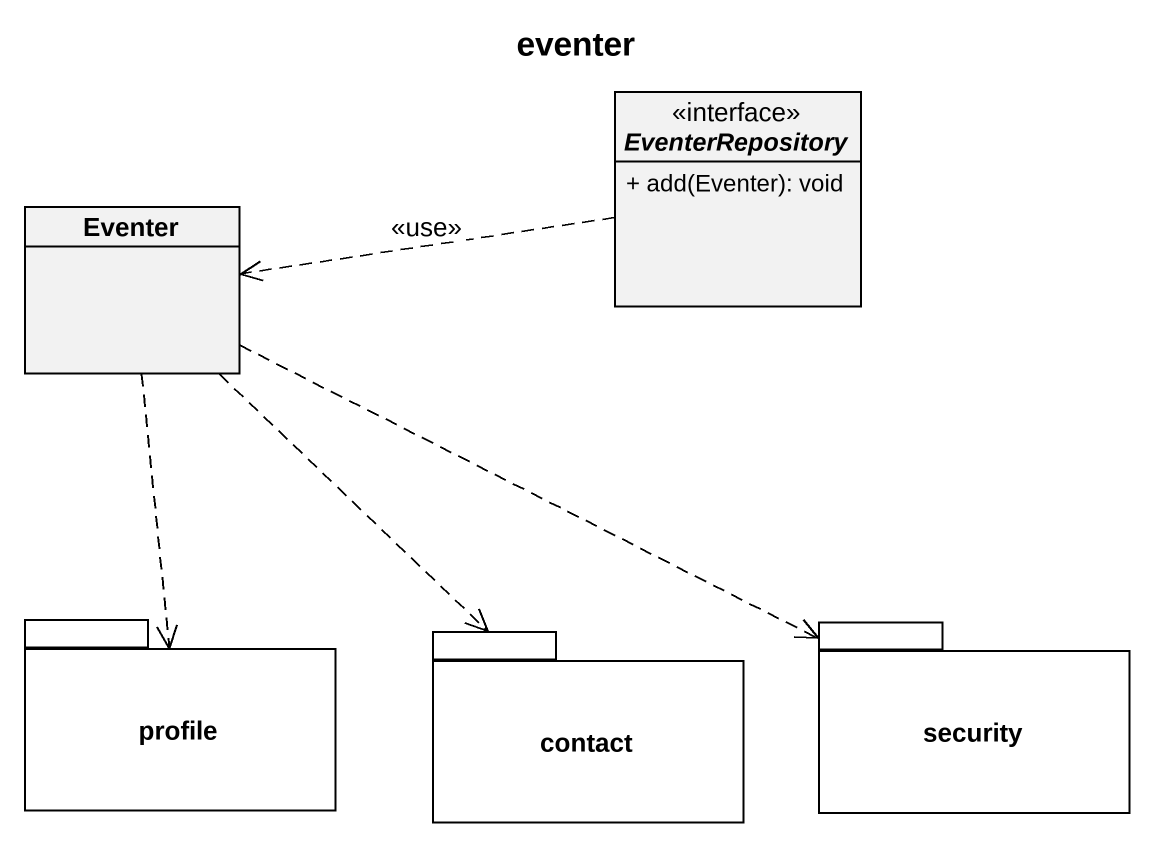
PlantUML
@startuml
title eventer
hide circle
hide empty members
skinparam classAttributeIconSize 0
interface EventerRepository <<interface>> {
  + add(Eventer): void
}
class Eventer
package profile {
}
package security {
}
package contact {
}
EventerRepository .left.> Eventer : <<use>>
Eventer ..> profile
Eventer .right.> security
Eventer ..> contact
@enduml
